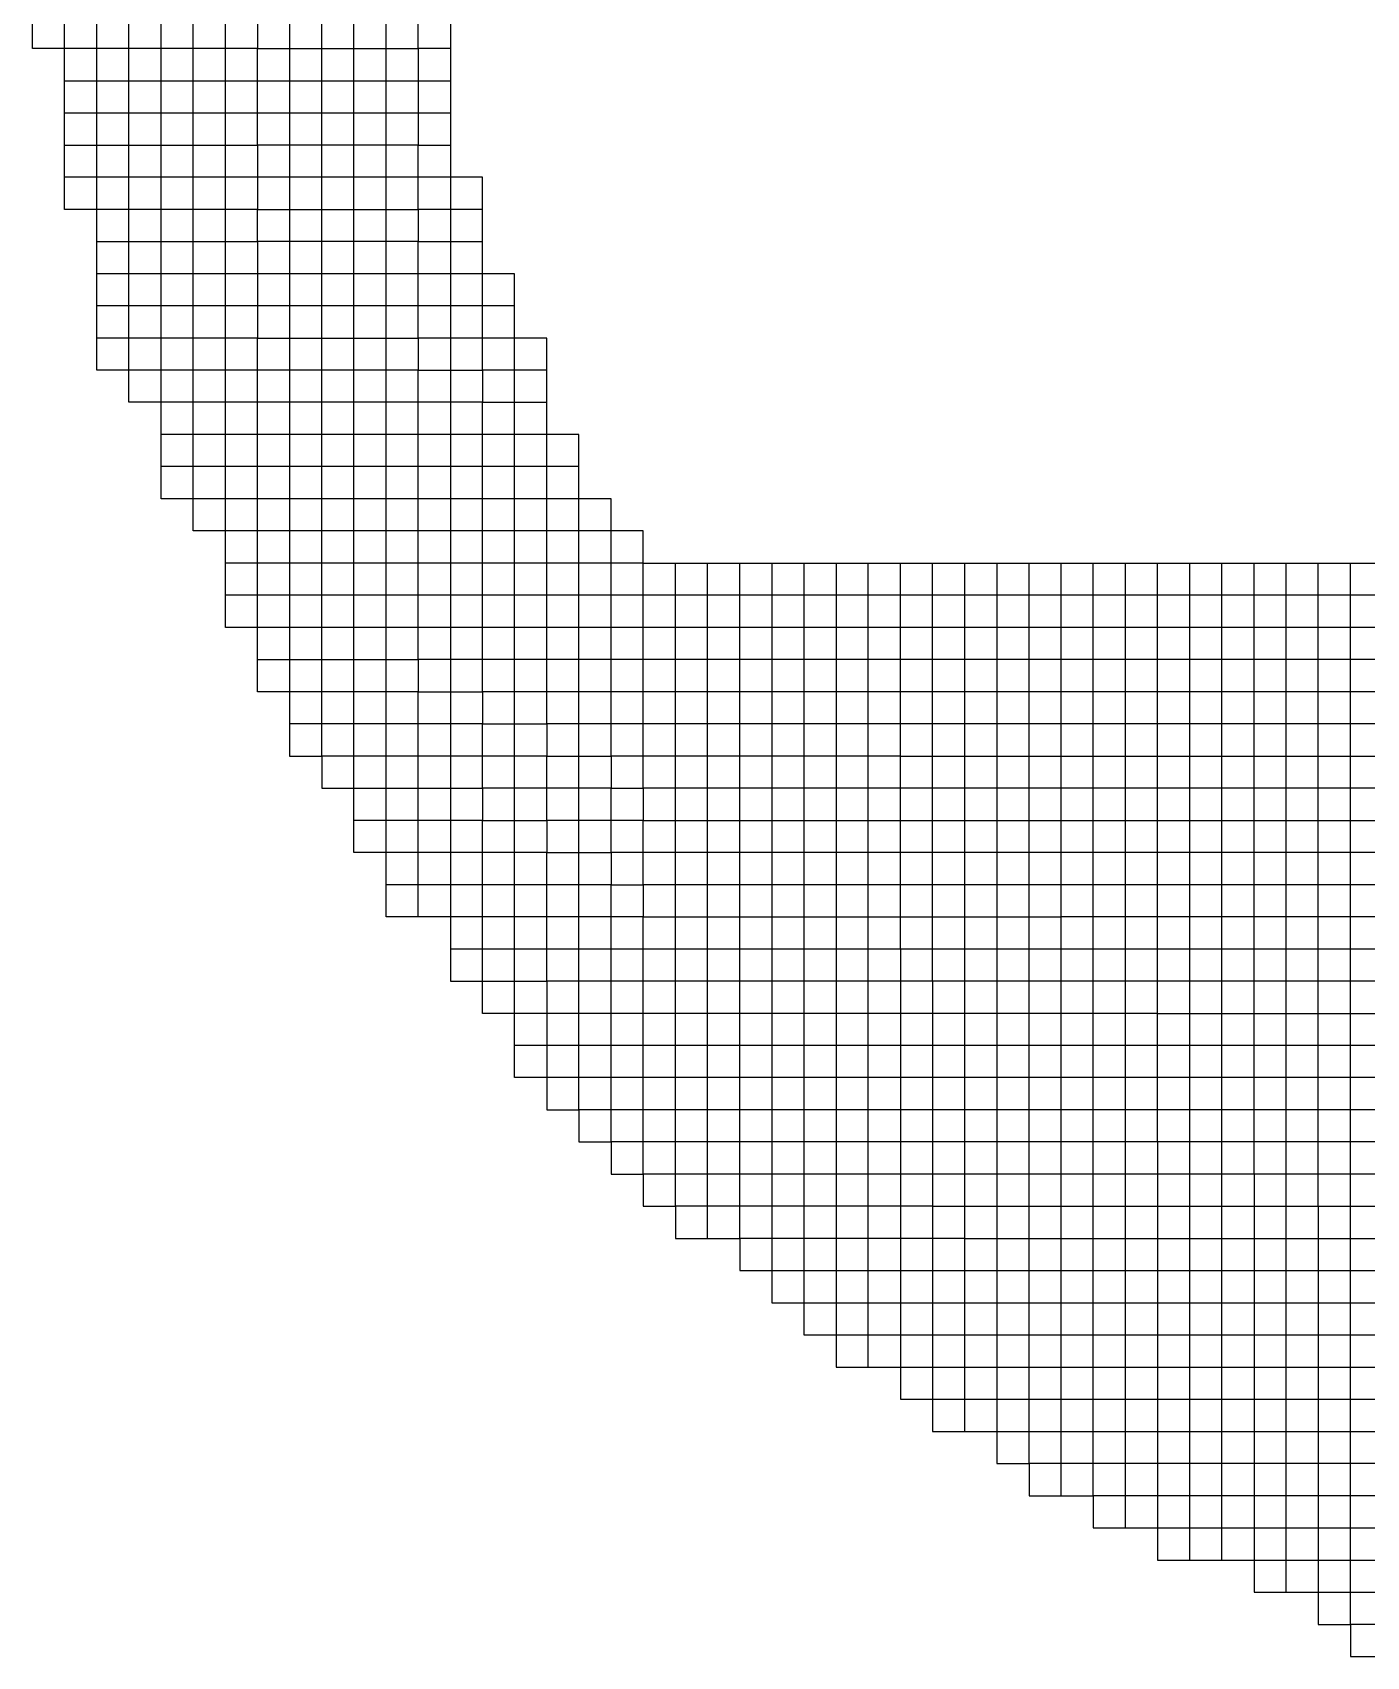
# Model space of a CAD drawing. Header units: millimetres. Extents: x 0 to 420, y 0 to 297.
# Drawn here: x 353.983 to 357.578, y 69.971 to 74.346 of the extents above; entities that cross this region are included whole.
import ezdxf
from ezdxf.enums import TextEntityAlignment as Align

# ---------------------------------------------------------------- set-up
doc = ezdxf.new("R2010")
doc.units = ezdxf.units.MM
doc.layers.add('TEXT', color=255, linetype='Continuous')
doc.styles.add('ECL', font='SIMFANG_2312.TTF', dxfattribs={"width": 0.7, "height": 3})

# ---------------------------------------------------------------- blocks, each defined once
blk = doc.blocks.new('*U60')
at = {"color": 32, "linetype": 'Continuous'}
for points in [[(-30.1125, 1.7515), (-30.1125, 1.603), (-30.1125, 1.4545), (-30.1125, 1.306), (-30.1125, 1.1575), (-30.1125, 1.009), (-30.1125, 0.8605), (-30.1125, 0.712), (-30.1125, 0.5635), (-30.1125, 0.415), (-30.1125, 0.2665), (-30.1125, 0.118), (-30.1125, -0.0305), (-30.1125, -0.179), (-30.1125, -0.3275), (-30.1125, -0.476), (-30.1125, -0.6245), (-30.1125, -0.773), (-30.1125, -0.9215), (-30.1125, -1.07), (-30.1125, -1.2185), (-30.1125, -1.367), (-30.1125, -1.5155), (-30.1125, -1.664), (-29.964, -1.664), (-29.964, -1.8125), (-29.8155, -1.8125), (-29.667, -1.8125), (-29.5185, -1.8125), (-29.37, -1.8125), (-29.2215, -1.8125), (-29.2215, -1.961), (-29.073, -1.961), (-28.9245, -1.961), (-28.9245, -2.1095), (-28.776, -2.1095), (-28.6275, -2.1095), (-28.6275, -2.258), (-28.479, -2.258), (-28.479, -2.4065), (-28.3305, -2.4065), (-28.182, -2.4065), (-28.0335, -2.4065), (-27.885, -2.4065), (-27.7365, -2.4065), (-27.588, -2.4065), (-27.4395, -2.4065), (-27.291, -2.4065), (-27.1425, -2.4065), (-26.994, -2.4065), (-26.8455, -2.4065), (-26.697, -2.4065), (-26.5485, -2.4065)], [(-26.8455, -2.1095), (-26.994, -2.1095), (-27.1425, -2.1095), (-27.291, -2.1095), (-27.4395, -2.1095), (-27.588, -2.1095), (-27.7365, -2.1095), (-27.885, -2.1095), (-28.0335, -2.1095), (-28.182, -2.1095), (-28.3305, -2.1095), (-28.479, -2.1095), (-28.479, -1.961), (-28.6275, -1.961), (-28.6275, -1.8125), (-28.776, -1.8125), (-28.9245, -1.8125), (-28.9245, -1.664), (-29.073, -1.664), (-29.2215, -1.664), (-29.2215, -1.5155), (-29.37, -1.5155), (-29.5185, -1.5155), (-29.5185, -1.367), (-29.667, -1.367), (-29.8155, -1.367), (-29.964, -1.367), (-30.1125, -1.367), (-30.261, -1.367), (-30.261, -1.2185), (-30.261, -1.07), (-30.4095, -1.07), (-30.4095, -0.9215), (-30.4095, -0.773), (-30.4095, -0.6245), (-30.4095, -0.476), (-30.4095, -0.3275), (-30.4095, -0.179), (-30.4095, -0.0305), (-30.4095, 0.118), (-30.4095, 0.2665), (-30.4095, 0.415), (-30.4095, 0.5635), (-30.4095, 0.712), (-30.4095, 0.8605), (-30.4095, 1.009), (-30.4095, 1.1575), (-30.4095, 1.306), (-30.4095, 1.4545), (-30.4095, 1.603), (-30.4095, 1.7515)], [(-27.588, -1.2185), (-27.7365, -1.2185), (-27.885, -1.2185), (-28.0335, -1.2185), (-28.182, -1.2185), (-28.3305, -1.2185), (-28.479, -1.2185), (-28.479, -1.07), (-28.6275, -1.07), (-28.6275, -0.9215), (-28.776, -0.9215), (-28.9245, -0.9215), (-28.9245, -0.773), (-29.073, -0.773), (-29.2215, -0.773), (-29.2215, -0.6245), (-29.37, -0.6245), (-29.5185, -0.6245), (-29.5185, -0.476), (-29.667, -0.476), (-29.8155, -0.476), (-29.964, -0.476), (-30.1125, -0.476), (-30.261, -0.476), (-30.261, -0.3275), (-30.261, -0.179), (-30.261, -0.0305), (-30.261, 0.118), (-30.4095, 0.118), (-30.558, 0.118), (-30.7065, 0.118), (-30.855, 0.118), (-30.855, 0.2665), (-30.855, 0.415), (-30.855, 0.5635), (-30.855, 0.712), (-30.855, 0.8605), (-30.855, 1.009), (-30.855, 1.1575), (-30.855, 1.306), (-30.855, 1.4545), (-30.855, 1.603), (-30.855, 1.7515)], [(-27.4395, -1.367), (-27.588, -1.367), (-27.7365, -1.367), (-27.885, -1.367), (-28.0335, -1.367), (-28.182, -1.367), (-28.3305, -1.367), (-28.479, -1.367), (-28.479, -1.2185), (-28.6275, -1.2185), (-28.6275, -1.07), (-28.776, -1.07), (-28.9245, -1.07), (-28.9245, -0.9215), (-29.073, -0.9215), (-29.2215, -0.9215), (-29.2215, -0.773), (-29.37, -0.773), (-29.5185, -0.773), (-29.5185, -0.6245), (-29.667, -0.6245), (-29.8155, -0.6245), (-29.964, -0.6245), (-30.1125, -0.6245), (-30.261, -0.6245), (-30.4095, -0.6245), (-30.558, -0.6245), (-30.558, -0.476), (-30.7065, -0.476), (-30.7065, -0.3275), (-30.7065, -0.179), (-30.7065, -0.0305), (-30.7065, 0.118), (-30.7065, 0.2665), (-30.7065, 0.415), (-30.7065, 0.5635), (-30.7065, 0.712), (-30.7065, 0.8605), (-30.7065, 1.009), (-30.7065, 1.1575), (-30.7065, 1.306), (-30.7065, 1.4545), (-30.7065, 1.603), (-30.7065, 1.7515)], [(-27.291, -1.8125), (-27.4395, -1.8125), (-27.588, -1.8125), (-27.7365, -1.8125), (-27.885, -1.8125), (-28.0335, -1.8125), (-28.182, -1.8125), (-28.3305, -1.8125), (-28.479, -1.8125), (-28.479, -1.664), (-28.6275, -1.664), (-28.6275, -1.5155), (-28.776, -1.5155), (-28.9245, -1.5155), (-28.9245, -1.367), (-29.073, -1.367), (-29.2215, -1.367), (-29.2215, -1.2185), (-29.37, -1.2185), (-29.5185, -1.2185), (-29.5185, -1.07), (-29.667, -1.07), (-29.8155, -1.07), (-29.964, -1.07), (-30.1125, -1.07), (-30.261, -1.07), (-30.261, -0.9215), (-30.261, -0.773), (-30.261, -0.6245), (-30.261, -0.476), (-30.4095, -0.476), (-30.558, -0.476), (-30.558, -0.3275), (-30.558, -0.179), (-30.558, -0.0305), (-30.558, 0.118), (-30.558, 0.2665), (-30.558, 0.415), (-30.558, 0.5635), (-30.558, 0.712), (-30.558, 0.8605), (-30.558, 1.009), (-30.558, 1.1575), (-30.558, 1.306), (-30.558, 1.4545), (-30.558, 1.603), (-30.558, 1.7515)], [(-27.4395, -1.5155), (-27.588, -1.5155), (-27.7365, -1.5155), (-27.885, -1.5155), (-28.0335, -1.5155), (-28.182, -1.5155), (-28.3305, -1.5155), (-28.479, -1.5155), (-28.479, -1.367), (-28.6275, -1.367), (-28.6275, -1.2185), (-28.776, -1.2185), (-28.9245, -1.2185), (-28.9245, -1.07), (-29.073, -1.07), (-29.2215, -1.07), (-29.2215, -0.9215), (-29.37, -0.9215), (-29.5185, -0.9215), (-29.5185, -0.773), (-29.667, -0.773), (-29.8155, -0.773), (-29.964, -0.773), (-30.1125, -0.773), (-30.261, -0.773), (-30.4095, -0.773)], [(-27.291, -1.664), (-27.4395, -1.664), (-27.588, -1.664), (-27.7365, -1.664), (-27.885, -1.664), (-28.0335, -1.664), (-28.182, -1.664), (-28.3305, -1.664), (-28.479, -1.664), (-28.479, -1.5155), (-28.6275, -1.5155), (-28.6275, -1.367), (-28.776, -1.367), (-28.9245, -1.367), (-28.9245, -1.2185), (-29.073, -1.2185), (-29.2215, -1.2185), (-29.2215, -1.07), (-29.37, -1.07), (-29.5185, -1.07), (-29.5185, -0.9215), (-29.667, -0.9215), (-29.8155, -0.9215), (-29.964, -0.9215), (-30.1125, -0.9215), (-30.261, -0.9215), (-30.4095, -0.9215)], [(-26.697, -2.258), (-26.8455, -2.258), (-26.994, -2.258), (-27.1425, -2.258), (-27.291, -2.258), (-27.4395, -2.258), (-27.588, -2.258), (-27.7365, -2.258), (-27.885, -2.258), (-28.0335, -2.258), (-28.182, -2.258), (-28.3305, -2.258), (-28.479, -2.258), (-28.479, -2.1095), (-28.6275, -2.1095), (-28.6275, -1.961), (-28.776, -1.961), (-28.9245, -1.961), (-28.9245, -1.8125), (-29.073, -1.8125), (-29.2215, -1.8125), (-29.2215, -1.664), (-29.37, -1.664), (-29.5185, -1.664), (-29.5185, -1.5155), (-29.667, -1.5155), (-29.8155, -1.5155), (-29.964, -1.5155), (-30.1125, -1.5155)], [(-26.2515, -2.555), (-26.4, -2.555), (-26.5485, -2.555), (-26.697, -2.555), (-26.8455, -2.555), (-26.994, -2.555), (-27.1425, -2.555), (-27.291, -2.555), (-27.4395, -2.555), (-27.588, -2.555), (-27.7365, -2.555), (-27.885, -2.555), (-28.0335, -2.555), (-28.182, -2.555), (-28.3305, -2.555), (-28.479, -2.555), (-28.479, -2.4065), (-28.6275, -2.4065), (-28.6275, -2.258), (-28.776, -2.258), (-28.9245, -2.258), (-28.9245, -2.1095), (-29.073, -2.1095), (-29.2215, -2.1095), (-29.2215, -1.961), (-29.37, -1.961), (-29.5185, -1.961), (-29.667, -1.961), (-29.8155, -1.961)]]:
    blk.add_lwpolyline(points, dxfattribs=at)
at = {"color": 15, "linetype": 'Continuous'}
for points in [[(-27.588, -0.773), (-27.588, -0.9215), (-27.588, -1.07), (-27.588, -1.2185), (-27.588, -1.367), (-27.588, -1.5155), (-27.588, -1.664), (-27.588, -1.8125), (-27.588, -1.961), (-27.588, -2.1095), (-27.588, -2.258), (-27.588, -2.4065), (-27.588, -2.555), (-27.588, -2.7035), (-27.588, -2.852), (-27.588, -3.0005), (-27.588, -3.149), (-27.588, -3.2975), (-27.588, -3.446), (-27.588, -3.5945), (-27.588, -3.743), (-27.588, -3.8915), (-27.588, -4.04), (-27.588, -4.1885), (-27.588, -4.337), (-27.4395, -4.337), (-27.291, -4.337), (-27.1425, -4.337), (-26.994, -4.337), (-26.8455, -4.337), (-26.697, -4.337), (-26.5485, -4.337), (-26.4, -4.337), (-26.2515, -4.337), (-26.103, -4.337), (-25.9545, -4.337), (-25.806, -4.337), (-25.6575, -4.337), (-25.509, -4.337), (-25.3605, -4.337), (-25.212, -4.337), (-25.0635, -4.337)], [(-29.37, 1.7515), (-29.37, 1.603), (-29.37, 1.4545), (-29.37, 1.306), (-29.37, 1.1575), (-29.37, 1.009), (-29.37, 0.8605), (-29.37, 0.712), (-29.37, 0.5635), (-29.37, 0.415), (-29.37, 0.2665), (-29.37, 0.118), (-29.37, -0.0305), (-29.37, -0.179), (-29.37, -0.3275), (-29.37, -0.476), (-29.37, -0.6245), (-29.37, -0.773), (-29.37, -0.9215), (-29.37, -1.07), (-29.37, -1.2185), (-29.37, -1.367), (-29.37, -1.5155), (-29.37, -1.664), (-29.37, -1.8125), (-29.37, -1.961), (-29.37, -2.1095), (-29.37, -2.258), (-29.37, -2.4065), (-29.37, -2.555), (-29.37, -2.7035), (-29.2215, -2.7035), (-29.073, -2.7035), (-28.9245, -2.7035), (-28.9245, -2.852), (-28.9245, -3.0005), (-28.9245, -3.149), (-28.9245, -3.2975), (-28.776, -3.2975), (-28.776, -3.446), (-28.6275, -3.446), (-28.6275, -3.5945), (-28.479, -3.5945), (-28.479, -3.743), (-28.3305, -3.743), (-28.3305, -3.8915), (-28.182, -3.8915), (-28.0335, -3.8915), (-28.0335, -4.04), (-27.885, -4.04), (-27.885, -4.1885), (-27.7365, -4.1885), (-27.7365, -4.337), (-27.588, -4.337), (-27.588, -4.4855), (-27.4395, -4.4855), (-27.291, -4.4855), (-27.291, -4.634), (-27.1425, -4.634), (-27.1425, -4.7825), (-26.994, -4.7825), (-26.8455, -4.7825), (-26.8455, -4.931), (-26.697, -4.931), (-26.697, -5.0795), (-26.5485, -5.0795), (-26.4, -5.0795), (-26.4, -5.228), (-26.2515, -5.228), (-26.103, -5.228), (-26.103, -5.3765), (-25.9545, -5.3765), (-25.806, -5.3765), (-25.6575, -5.3765), (-25.6575, -5.525), (-25.509, -5.525), (-25.3605, -5.525), (-25.3605, -5.6735), (-25.212, -5.6735), (-25.212, -5.822), (-25.0635, -5.822)], [(-25.0635, -3.2975), (-25.212, -3.2975), (-25.3605, -3.2975), (-25.509, -3.2975), (-25.6575, -3.2975), (-25.806, -3.2975), (-25.9545, -3.2975), (-26.103, -3.2975), (-26.2515, -3.2975), (-26.4, -3.2975), (-26.5485, -3.2975), (-26.697, -3.2975), (-26.8455, -3.2975), (-26.994, -3.2975), (-27.1425, -3.2975), (-27.291, -3.2975), (-27.4395, -3.2975), (-27.588, -3.2975), (-27.7365, -3.2975), (-27.885, -3.2975), (-28.0335, -3.2975), (-28.182, -3.2975), (-28.3305, -3.2975), (-28.479, -3.2975), (-28.479, -3.149), (-28.6275, -3.149), (-28.776, -3.149), (-28.9245, -3.149), (-29.073, -3.149), (-29.073, -3.0005), (-29.073, -2.852), (-29.073, -2.7035), (-29.073, -2.555), (-29.073, -2.4065), (-29.073, -2.258), (-29.073, -2.1095), (-29.073, -1.961), (-29.073, -1.8125), (-29.073, -1.664), (-29.073, -1.5155), (-29.073, -1.367), (-29.073, -1.2185), (-29.073, -1.07), (-29.073, -0.9215), (-29.073, -0.773), (-29.073, -0.6245), (-29.073, -0.476), (-29.073, -0.3275), (-29.073, -0.179), (-29.073, -0.0305), (-29.073, 0.118), (-29.073, 0.2665), (-29.073, 0.415), (-29.073, 0.5635), (-29.2215, 0.5635), (-29.2215, 0.712), (-29.2215, 0.8605), (-29.2215, 1.009), (-29.37, 1.009), (-29.5185, 1.009), (-29.5185, 1.1575), (-29.667, 1.1575), (-29.8155, 1.1575), (-29.964, 1.1575), (-30.1125, 1.1575), (-30.261, 1.1575), (-30.261, 1.009), (-30.4095, 1.009), (-30.558, 1.009), (-30.7065, 1.009), (-30.855, 1.009), (-31.0035, 1.009), (-31.152, 1.009)], [(-25.0635, -3.446), (-25.212, -3.446), (-25.3605, -3.446), (-25.509, -3.446), (-25.6575, -3.446), (-25.806, -3.446), (-25.9545, -3.446), (-26.103, -3.446), (-26.2515, -3.446), (-26.4, -3.446), (-26.5485, -3.446), (-26.697, -3.446), (-26.8455, -3.446), (-26.994, -3.446), (-27.1425, -3.446), (-27.291, -3.446), (-27.4395, -3.446), (-27.588, -3.446), (-27.7365, -3.446), (-27.885, -3.446), (-28.0335, -3.446), (-28.182, -3.446), (-28.3305, -3.446), (-28.479, -3.446), (-28.6275, -3.446), (-28.6275, -3.2975), (-28.776, -3.2975), (-28.776, -3.149), (-28.776, -3.0005), (-28.776, -2.852), (-28.776, -2.7035), (-28.776, -2.555), (-28.776, -2.4065), (-28.776, -2.258), (-28.776, -2.1095), (-28.776, -1.961), (-28.776, -1.8125), (-28.776, -1.664), (-28.776, -1.5155), (-28.776, -1.367), (-28.776, -1.2185), (-28.776, -1.07), (-28.776, -0.9215), (-28.776, -0.773), (-28.776, -0.6245), (-28.776, -0.476), (-28.776, -0.3275), (-28.776, -0.179), (-28.9245, -0.179), (-28.9245, -0.0305), (-28.9245, 0.118), (-28.9245, 0.2665), (-29.073, 0.2665), (-29.2215, 0.2665), (-29.2215, 0.415), (-29.37, 0.415), (-29.5185, 0.415), (-29.5185, 0.5635), (-29.667, 0.5635), (-29.8155, 0.5635), (-29.964, 0.5635), (-30.1125, 0.5635), (-30.261, 0.5635), (-30.261, 0.415), (-30.4095, 0.415), (-30.558, 0.415), (-30.7065, 0.415), (-30.855, 0.415), (-31.0035, 0.415)], [(-27.7365, -0.773), (-27.7365, -0.9215), (-27.7365, -1.07), (-27.7365, -1.2185), (-27.7365, -1.367), (-27.7365, -1.5155), (-27.7365, -1.664), (-27.7365, -1.8125), (-27.7365, -1.961), (-27.7365, -2.1095), (-27.7365, -2.258), (-27.7365, -2.4065), (-27.7365, -2.555), (-27.7365, -2.7035), (-27.7365, -2.852), (-27.7365, -3.0005), (-27.7365, -3.149), (-27.7365, -3.2975), (-27.7365, -3.446), (-27.7365, -3.5945), (-27.7365, -3.743), (-27.7365, -3.8915), (-27.7365, -4.04), (-27.7365, -4.1885), (-27.588, -4.1885), (-27.4395, -4.1885), (-27.291, -4.1885), (-27.1425, -4.1885), (-26.994, -4.1885), (-26.8455, -4.1885), (-26.697, -4.1885), (-26.5485, -4.1885), (-26.4, -4.1885), (-26.2515, -4.1885), (-26.103, -4.1885), (-25.9545, -4.1885), (-25.806, -4.1885), (-25.6575, -4.1885), (-25.509, -4.1885), (-25.3605, -4.1885), (-25.212, -4.1885), (-25.0635, -4.1885)]]:
    blk.add_lwpolyline(points, dxfattribs=at)
at = {"color": 22, "linetype": 'Continuous'}
for points in [[(-25.0635, -3.5945), (-25.212, -3.5945), (-25.3605, -3.5945), (-25.509, -3.5945), (-25.6575, -3.5945), (-25.806, -3.5945), (-25.9545, -3.5945), (-26.103, -3.5945), (-26.2515, -3.5945), (-26.4, -3.5945), (-26.5485, -3.5945), (-26.697, -3.5945), (-26.8455, -3.5945), (-26.994, -3.5945), (-27.1425, -3.5945), (-27.291, -3.5945), (-27.4395, -3.5945), (-27.588, -3.5945), (-27.7365, -3.5945), (-27.885, -3.5945), (-28.0335, -3.5945), (-28.182, -3.5945), (-28.3305, -3.5945), (-28.479, -3.5945), (-28.479, -3.446), (-28.479, -3.2975), (-28.6275, -3.2975), (-28.6275, -3.149), (-28.6275, -3.0005), (-28.6275, -2.852), (-28.6275, -2.7035), (-28.776, -2.7035), (-28.9245, -2.7035), (-28.9245, -2.555), (-28.9245, -2.4065), (-28.9245, -2.258), (-29.073, -2.258), (-29.2215, -2.258), (-29.2215, -2.1095), (-29.37, -2.1095), (-29.5185, -2.1095), (-29.5185, -1.961), (-29.5185, -1.8125), (-29.5185, -1.664), (-29.667, -1.664), (-29.8155, -1.664), (-29.964, -1.664), (-29.964, -1.5155), (-29.964, -1.367), (-29.964, -1.2185), (-29.964, -1.07), (-29.964, -0.9215), (-29.964, -0.773), (-29.964, -0.6245), (-29.964, -0.476), (-29.964, -0.3275), (-29.964, -0.179), (-29.964, -0.0305), (-29.964, 0.118), (-29.964, 0.2665), (-29.964, 0.415), (-29.964, 0.5635), (-29.964, 0.712), (-29.964, 0.8605), (-29.964, 1.009), (-29.964, 1.1575), (-29.964, 1.306), (-29.964, 1.4545), (-29.964, 1.603), (-29.964, 1.7515)], [(-27.1425, -2.7035), (-27.1425, -2.852), (-27.1425, -3.0005), (-27.1425, -3.149), (-27.1425, -3.2975), (-27.1425, -3.446), (-27.1425, -3.5945), (-27.1425, -3.743), (-27.1425, -3.8915), (-27.1425, -4.04), (-27.1425, -4.1885), (-27.1425, -4.337), (-27.1425, -4.4855), (-27.1425, -4.634), (-26.994, -4.634), (-26.8455, -4.634), (-26.697, -4.634), (-26.5485, -4.634), (-26.4, -4.634), (-26.2515, -4.634), (-26.103, -4.634), (-25.9545, -4.634), (-25.806, -4.634), (-25.6575, -4.634), (-25.509, -4.634), (-25.3605, -4.634), (-25.212, -4.634), (-25.0635, -4.634)], [(-27.291, -2.555), (-27.291, -2.7035), (-27.291, -2.852), (-27.291, -3.0005), (-27.291, -3.149), (-27.291, -3.2975), (-27.291, -3.446), (-27.291, -3.5945), (-27.291, -3.743), (-27.291, -3.8915), (-27.291, -4.04), (-27.291, -4.1885), (-27.291, -4.337), (-27.291, -4.4855), (-27.1425, -4.4855), (-26.994, -4.4855), (-26.8455, -4.4855), (-26.697, -4.4855), (-26.5485, -4.4855), (-26.4, -4.4855), (-26.2515, -4.4855), (-26.103, -4.4855), (-25.9545, -4.4855), (-25.806, -4.4855), (-25.6575, -4.4855), (-25.509, -4.4855), (-25.3605, -4.4855), (-25.212, -4.4855), (-25.0635, -4.4855)], [(-26.103, -3.446), (-26.103, -3.5945), (-26.103, -3.743), (-26.103, -3.8915), (-26.103, -4.04), (-26.103, -4.1885), (-26.103, -4.337), (-26.103, -4.4855), (-26.103, -4.634), (-26.103, -4.7825), (-26.103, -4.931), (-26.103, -5.0795), (-26.103, -5.228), (-25.9545, -5.228), (-25.806, -5.228), (-25.6575, -5.228), (-25.509, -5.228), (-25.3605, -5.228), (-25.212, -5.228), (-25.0635, -5.228)]]:
    blk.add_lwpolyline(points, dxfattribs=at)
at = {"color": 34, "linetype": 'Continuous'}
for points in [[(-25.0635, -3.0005), (-25.212, -3.0005), (-25.3605, -3.0005), (-25.509, -3.0005), (-25.6575, -3.0005), (-25.806, -3.0005), (-25.9545, -3.0005), (-26.103, -3.0005), (-26.2515, -3.0005), (-26.4, -3.0005), (-26.5485, -3.0005), (-26.697, -3.0005), (-26.8455, -3.0005), (-26.994, -3.0005), (-27.1425, -3.0005), (-27.291, -3.0005), (-27.4395, -3.0005), (-27.588, -3.0005), (-27.7365, -3.0005), (-27.885, -3.0005), (-28.0335, -3.0005), (-28.182, -3.0005), (-28.3305, -3.0005), (-28.479, -3.0005), (-28.479, -2.852), (-28.6275, -2.852), (-28.776, -2.852), (-28.9245, -2.852), (-29.073, -2.852), (-29.2215, -2.852), (-29.2215, -2.7035), (-29.2215, -2.555), (-29.2215, -2.4065), (-29.37, -2.4065), (-29.5185, -2.4065), (-29.5185, -2.258), (-29.5185, -2.1095), (-29.667, -2.1095), (-29.8155, -2.1095), (-29.8155, -1.961), (-29.8155, -1.8125), (-29.8155, -1.664), (-29.8155, -1.5155), (-29.8155, -1.367), (-29.8155, -1.2185), (-29.8155, -1.07), (-29.8155, -0.9215), (-29.8155, -0.773), (-29.8155, -0.6245), (-29.8155, -0.476), (-29.8155, -0.3275), (-29.8155, -0.179), (-29.8155, -0.0305), (-29.8155, 0.118), (-29.8155, 0.2665), (-29.8155, 0.415), (-29.8155, 0.5635), (-29.8155, 0.712), (-29.8155, 0.8605), (-29.8155, 1.009), (-29.8155, 1.1575), (-29.8155, 1.306), (-29.8155, 1.4545), (-29.8155, 1.603), (-29.8155, 1.7515)], [(-25.0635, -0.9215), (-25.212, -0.9215), (-25.3605, -0.9215), (-25.509, -0.9215), (-25.6575, -0.9215), (-25.806, -0.9215), (-25.9545, -0.9215), (-26.103, -0.9215), (-26.2515, -0.9215), (-26.4, -0.9215), (-26.5485, -0.9215), (-26.697, -0.9215), (-26.8455, -0.9215), (-26.994, -0.9215), (-27.1425, -0.9215), (-27.291, -0.9215), (-27.4395, -0.9215), (-27.588, -0.9215), (-27.7365, -0.9215), (-27.885, -0.9215), (-28.0335, -0.9215), (-28.182, -0.9215), (-28.3305, -0.9215), (-28.479, -0.9215), (-28.479, -0.773), (-28.6275, -0.773), (-28.6275, -0.6245), (-28.776, -0.6245), (-28.9245, -0.6245), (-28.9245, -0.476), (-29.073, -0.476), (-29.2215, -0.476), (-29.2215, -0.3275), (-29.37, -0.3275), (-29.5185, -0.3275), (-29.5185, -0.179), (-29.667, -0.179), (-29.8155, -0.179), (-29.964, -0.179), (-30.1125, -0.179), (-30.261, -0.179), (-30.4095, -0.179), (-30.558, -0.179), (-30.7065, -0.179)], [(-29.5185, -2.4065), (-29.667, -2.4065), (-29.667, -2.258), (-29.667, -2.1095), (-29.667, -1.961), (-29.667, -1.8125), (-29.667, -1.664), (-29.667, -1.5155), (-29.667, -1.367), (-29.667, -1.2185), (-29.667, -1.07), (-29.667, -0.9215), (-29.667, -0.773), (-29.667, -0.6245), (-29.667, -0.476), (-29.667, -0.3275), (-29.667, -0.179), (-29.667, -0.0305), (-29.667, 0.118), (-29.667, 0.2665), (-29.667, 0.415), (-29.667, 0.5635), (-29.667, 0.712), (-29.667, 0.8605), (-29.667, 1.009), (-29.667, 1.1575), (-29.667, 1.306), (-29.667, 1.4545), (-29.667, 1.603), (-29.667, 1.7515)], [(-27.885, -0.773), (-27.885, -0.9215), (-27.885, -1.07), (-27.885, -1.2185), (-27.885, -1.367), (-27.885, -1.5155), (-27.885, -1.664), (-27.885, -1.8125), (-27.885, -1.961), (-27.885, -2.1095), (-27.885, -2.258), (-27.885, -2.4065), (-27.885, -2.555), (-27.885, -2.7035), (-27.885, -2.852), (-27.885, -3.0005), (-27.885, -3.149), (-27.885, -3.2975), (-27.885, -3.446), (-27.885, -3.5945), (-27.885, -3.743), (-27.885, -3.8915), (-27.885, -4.04), (-27.7365, -4.04), (-27.588, -4.04), (-27.4395, -4.04), (-27.291, -4.04), (-27.1425, -4.04), (-26.994, -4.04), (-26.8455, -4.04), (-26.697, -4.04), (-26.5485, -4.04), (-26.4, -4.04), (-26.2515, -4.04), (-26.103, -4.04), (-25.9545, -4.04), (-25.806, -4.04), (-25.6575, -4.04), (-25.509, -4.04), (-25.3605, -4.04), (-25.212, -4.04), (-25.0635, -4.04)]]:
    blk.add_lwpolyline(points, dxfattribs=at)
at = {"color": 13, "linetype": 'Continuous'}
for points in [[(-29.2215, 0.8605), (-29.37, 0.8605), (-29.5185, 0.8605), (-29.5185, 1.009), (-29.667, 1.009), (-29.8155, 1.009), (-29.964, 1.009), (-30.1125, 1.009), (-30.261, 1.009), (-30.261, 0.8605), (-30.4095, 0.8605), (-30.558, 0.8605), (-30.7065, 0.8605), (-30.855, 0.8605), (-31.0035, 0.8605), (-31.152, 0.8605), (-31.152, 1.009), (-31.152, 1.1575), (-31.152, 1.306), (-31.152, 1.4545), (-31.152, 1.603), (-31.152, 1.7515)], [(-29.37, 1.603), (-29.5185, 1.603), (-29.5185, 1.7515)], [(-30.261, 1.7515), (-30.261, 1.603), (-30.4095, 1.603), (-30.558, 1.603), (-30.7065, 1.603), (-30.855, 1.603), (-31.0035, 1.603), (-31.152, 1.603), (-31.3005, 1.603), (-31.3005, 1.7515)], [(-28.479, -0.773), (-28.479, -0.6245), (-28.6275, -0.6245), (-28.6275, -0.476), (-28.776, -0.476), (-28.9245, -0.476), (-28.9245, -0.3275), (-29.073, -0.3275), (-29.2215, -0.3275), (-29.2215, -0.179), (-29.37, -0.179), (-29.5185, -0.179), (-29.5185, -0.0305), (-29.667, -0.0305), (-29.8155, -0.0305), (-29.964, -0.0305), (-30.1125, -0.0305), (-30.261, -0.0305), (-30.4095, -0.0305), (-30.558, -0.0305), (-30.7065, -0.0305), (-30.855, -0.0305), (-30.855, 0.118), (-31.0035, 0.118), (-31.0035, 0.2665), (-31.0035, 0.415), (-31.0035, 0.5635), (-31.0035, 0.712), (-31.0035, 0.8605), (-31.0035, 1.009), (-31.0035, 1.1575), (-31.0035, 1.306), (-31.0035, 1.4545), (-31.0035, 1.603), (-31.0035, 1.7515)], [(-31.152, 1.4545), (-31.0035, 1.4545), (-30.855, 1.4545), (-30.7065, 1.4545), (-30.558, 1.4545), (-30.4095, 1.4545), (-30.261, 1.4545), (-30.261, 1.603), (-30.1125, 1.603), (-29.964, 1.603), (-29.8155, 1.603), (-29.667, 1.603), (-29.5185, 1.603), (-29.5185, 1.4545), (-29.37, 1.4545)], [(-31.152, 1.306), (-31.0035, 1.306), (-30.855, 1.306), (-30.7065, 1.306), (-30.558, 1.306), (-30.4095, 1.306), (-30.261, 1.306), (-30.261, 1.4545), (-30.1125, 1.4545), (-29.964, 1.4545), (-29.8155, 1.4545), (-29.667, 1.4545), (-29.5185, 1.4545), (-29.5185, 1.306), (-29.37, 1.306)], [(-31.152, 1.1575), (-31.0035, 1.1575), (-30.855, 1.1575), (-30.7065, 1.1575), (-30.558, 1.1575), (-30.4095, 1.1575), (-30.261, 1.1575), (-30.261, 1.306), (-30.1125, 1.306), (-29.964, 1.306), (-29.8155, 1.306), (-29.667, 1.306), (-29.5185, 1.306), (-29.5185, 1.1575), (-29.37, 1.1575)], [(-31.0035, 0.712), (-30.855, 0.712), (-30.7065, 0.712), (-30.558, 0.712), (-30.4095, 0.712), (-30.261, 0.712), (-30.261, 0.8605), (-30.1125, 0.8605), (-29.964, 0.8605), (-29.8155, 0.8605), (-29.667, 0.8605), (-29.5185, 0.8605), (-29.5185, 0.712), (-29.37, 0.712), (-29.2215, 0.712)], [(-29.073, 0.415), (-29.2215, 0.415), (-29.2215, 0.5635), (-29.37, 0.5635), (-29.5185, 0.5635), (-29.5185, 0.712), (-29.667, 0.712), (-29.8155, 0.712), (-29.964, 0.712), (-30.1125, 0.712), (-30.261, 0.712), (-30.261, 0.5635), (-30.4095, 0.5635), (-30.558, 0.5635), (-30.7065, 0.5635), (-30.855, 0.5635), (-31.0035, 0.5635)], [(-28.9245, 0.118), (-29.073, 0.118), (-29.2215, 0.118), (-29.2215, 0.2665), (-29.37, 0.2665), (-29.5185, 0.2665), (-29.5185, 0.415), (-29.667, 0.415), (-29.8155, 0.415), (-29.964, 0.415), (-30.1125, 0.415), (-30.261, 0.415), (-30.261, 0.2665), (-30.4095, 0.2665), (-30.558, 0.2665), (-30.7065, 0.2665), (-30.855, 0.2665), (-31.0035, 0.2665)], [(-28.776, -0.3275), (-28.9245, -0.3275), (-28.9245, -0.179), (-29.073, -0.179), (-29.2215, -0.179), (-29.2215, -0.0305), (-29.37, -0.0305), (-29.5185, -0.0305), (-29.5185, 0.118), (-29.667, 0.118), (-29.8155, 0.118), (-29.964, 0.118), (-30.1125, 0.118), (-30.261, 0.118), (-30.261, 0.2665), (-30.1125, 0.2665), (-29.964, 0.2665), (-29.8155, 0.2665), (-29.667, 0.2665), (-29.5185, 0.2665), (-29.5185, 0.118), (-29.37, 0.118), (-29.2215, 0.118), (-29.2215, -0.0305), (-29.073, -0.0305), (-28.9245, -0.0305)], [(-27.1425, -3.743), (-27.291, -3.743), (-27.4395, -3.743), (-27.588, -3.743), (-27.7365, -3.743), (-27.885, -3.743), (-28.0335, -3.743), (-28.182, -3.743), (-28.3305, -3.743), (-28.3305, -3.5945), (-28.3305, -3.446), (-28.3305, -3.2975), (-28.3305, -3.149), (-28.3305, -3.0005), (-28.3305, -2.852), (-28.3305, -2.7035), (-28.3305, -2.555), (-28.3305, -2.4065), (-28.3305, -2.258), (-28.3305, -2.1095), (-28.3305, -1.961), (-28.3305, -1.8125), (-28.3305, -1.664), (-28.3305, -1.5155), (-28.3305, -1.367), (-28.3305, -1.2185), (-28.3305, -1.07), (-28.3305, -0.9215), (-28.3305, -0.773)], [(-26.994, -3.8915), (-27.1425, -3.8915), (-27.291, -3.8915), (-27.4395, -3.8915), (-27.588, -3.8915), (-27.7365, -3.8915), (-27.885, -3.8915), (-28.0335, -3.8915), (-28.0335, -3.743), (-28.0335, -3.5945), (-28.0335, -3.446), (-28.0335, -3.2975), (-28.0335, -3.149), (-28.0335, -3.0005), (-28.0335, -2.852), (-28.0335, -2.7035), (-28.0335, -2.555), (-28.0335, -2.4065), (-28.0335, -2.258), (-28.0335, -2.1095), (-28.0335, -1.961), (-28.0335, -1.8125), (-28.0335, -1.664), (-28.0335, -1.5155), (-28.0335, -1.367), (-28.0335, -1.2185), (-28.0335, -1.07), (-28.0335, -0.9215), (-28.0335, -0.773)], [(-26.2515, -2.7035), (-26.4, -2.7035), (-26.5485, -2.7035), (-26.697, -2.7035), (-26.8455, -2.7035), (-26.994, -2.7035), (-27.1425, -2.7035), (-27.291, -2.7035), (-27.4395, -2.7035), (-27.588, -2.7035), (-27.7365, -2.7035), (-27.885, -2.7035), (-28.0335, -2.7035), (-28.182, -2.7035), (-28.3305, -2.7035), (-28.479, -2.7035), (-28.479, -2.555), (-28.6275, -2.555), (-28.6275, -2.4065), (-28.776, -2.4065), (-28.9245, -2.4065), (-29.073, -2.4065), (-29.2215, -2.4065), (-29.2215, -2.258), (-29.37, -2.258), (-29.5185, -2.258), (-29.667, -2.258)], [(-26.103, -2.852), (-26.2515, -2.852), (-26.4, -2.852), (-26.5485, -2.852), (-26.697, -2.852), (-26.8455, -2.852), (-26.994, -2.852), (-27.1425, -2.852), (-27.291, -2.852), (-27.4395, -2.852), (-27.588, -2.852), (-27.7365, -2.852), (-27.885, -2.852), (-28.0335, -2.852), (-28.182, -2.852), (-28.3305, -2.852), (-28.479, -2.852), (-28.479, -2.7035), (-28.6275, -2.7035), (-28.6275, -2.555), (-28.776, -2.555), (-28.9245, -2.555), (-29.073, -2.555), (-29.2215, -2.555), (-29.37, -2.555)], [(-27.4395, -4.4855), (-27.4395, -4.337), (-27.4395, -4.1885), (-27.4395, -4.04), (-27.4395, -3.8915), (-27.4395, -3.743), (-27.4395, -3.5945), (-27.4395, -3.446), (-27.4395, -3.2975), (-27.4395, -3.149), (-27.4395, -3.0005), (-27.4395, -2.852), (-27.4395, -2.7035), (-27.4395, -2.555)], [(-25.9545, -5.3765), (-25.9545, -5.228), (-25.9545, -5.0795), (-25.9545, -4.931), (-25.9545, -4.7825), (-25.9545, -4.634), (-25.9545, -4.4855), (-25.9545, -4.337), (-25.9545, -4.1885), (-25.9545, -4.04), (-25.9545, -3.8915), (-25.9545, -3.743), (-25.9545, -3.5945), (-25.9545, -3.446)], [(-25.806, -5.3765), (-25.806, -5.228), (-25.806, -5.0795), (-25.806, -4.931), (-25.806, -4.7825), (-25.806, -4.634), (-25.806, -4.4855), (-25.806, -4.337), (-25.806, -4.1885), (-25.806, -4.04), (-25.806, -3.8915), (-25.806, -3.743), (-25.806, -3.5945), (-25.806, -3.446)], [(-26.2515, -5.228), (-26.2515, -5.0795), (-26.2515, -4.931), (-26.2515, -4.7825), (-26.2515, -4.634), (-26.2515, -4.4855), (-26.2515, -4.337), (-26.2515, -4.1885), (-26.2515, -4.04), (-26.2515, -3.8915), (-26.2515, -3.743), (-26.2515, -3.5945)], [(-25.6575, -3.5945), (-25.6575, -3.743), (-25.6575, -3.8915), (-25.6575, -4.04), (-25.6575, -4.1885), (-25.6575, -4.337), (-25.6575, -4.4855), (-25.6575, -4.634), (-25.6575, -4.7825), (-25.6575, -4.931), (-25.6575, -5.0795), (-25.6575, -5.228), (-25.6575, -5.3765), (-25.509, -5.3765), (-25.3605, -5.3765), (-25.212, -5.3765), (-25.0635, -5.3765)], [(-25.509, -5.525), (-25.509, -5.3765), (-25.509, -5.228), (-25.509, -5.0795), (-25.509, -4.931), (-25.509, -4.7825), (-25.509, -4.634), (-25.509, -4.4855), (-25.509, -4.337), (-25.509, -4.1885), (-25.509, -4.04), (-25.509, -3.8915), (-25.509, -3.743), (-25.509, -3.5945)], [(-26.2515, -3.743), (-26.103, -3.743), (-25.9545, -3.743), (-25.806, -3.743), (-25.6575, -3.743), (-25.509, -3.743), (-25.3605, -3.743), (-25.212, -3.743), (-25.0635, -3.743), (-24.915, -3.743)], [(-25.3605, -3.743), (-25.3605, -3.8915), (-25.3605, -4.04), (-25.3605, -4.1885), (-25.3605, -4.337), (-25.3605, -4.4855), (-25.3605, -4.634), (-25.3605, -4.7825), (-25.3605, -4.931), (-25.3605, -5.0795), (-25.3605, -5.228), (-25.3605, -5.3765), (-25.3605, -5.525), (-25.212, -5.525), (-25.0635, -5.525)], [(-24.618, -5.822), (-24.618, -5.6735), (-24.7665, -5.6735), (-24.915, -5.6735), (-25.0635, -5.6735), (-25.212, -5.6735), (-25.212, -5.525), (-25.212, -5.3765), (-25.212, -5.228), (-25.212, -5.0795), (-25.212, -4.931), (-25.212, -4.7825), (-25.212, -4.634), (-25.212, -4.4855), (-25.212, -4.337), (-25.212, -4.1885), (-25.212, -4.04), (-25.212, -3.8915), (-25.212, -3.743)], [(-26.2515, -3.8915), (-26.103, -3.8915), (-25.9545, -3.8915), (-25.806, -3.8915), (-25.6575, -3.8915), (-25.509, -3.8915), (-25.3605, -3.8915), (-25.212, -3.8915), (-25.0635, -3.8915), (-24.915, -3.8915), (-24.7665, -3.8915), (-24.618, -3.8915)], [(-24.915, -4.931), (-25.0635, -4.931), (-25.212, -4.931), (-25.3605, -4.931), (-25.509, -4.931), (-25.6575, -4.931), (-25.806, -4.931), (-25.9545, -4.931), (-26.103, -4.931), (-26.2515, -4.931), (-26.4, -4.931), (-26.5485, -4.931), (-26.697, -4.931), (-26.697, -4.7825), (-26.697, -4.634), (-26.697, -4.4855), (-26.697, -4.337)], [(-26.5485, -5.0795), (-26.5485, -4.931), (-26.5485, -4.7825), (-26.5485, -4.634), (-26.5485, -4.4855), (-26.5485, -4.337)], [(-24.7665, -5.0795), (-24.915, -5.0795), (-25.0635, -5.0795), (-25.212, -5.0795), (-25.3605, -5.0795), (-25.509, -5.0795), (-25.6575, -5.0795), (-25.806, -5.0795), (-25.9545, -5.0795), (-26.103, -5.0795), (-26.2515, -5.0795), (-26.4, -5.0795), (-26.4, -4.931), (-26.4, -4.7825), (-26.4, -4.634), (-26.4, -4.4855), (-26.4, -4.337)]]:
    blk.add_lwpolyline(points, dxfattribs=at)
at = {"color": 57, "linetype": 'Continuous'}
blk.add_lwpolyline([(-25.0635, -1.07), (-25.212, -1.07), (-25.3605, -1.07), (-25.509, -1.07), (-25.6575, -1.07), (-25.806, -1.07), (-25.9545, -1.07), (-26.103, -1.07), (-26.2515, -1.07), (-26.4, -1.07), (-26.5485, -1.07), (-26.697, -1.07), (-26.8455, -1.07), (-26.994, -1.07), (-27.1425, -1.07), (-27.291, -1.07), (-27.4395, -1.07), (-27.588, -1.07), (-27.7365, -1.07), (-27.885, -1.07), (-28.0335, -1.07), (-28.182, -1.07), (-28.3305, -1.07), (-28.479, -1.07), (-28.479, -0.9215), (-28.6275, -0.9215), (-28.6275, -0.773), (-28.776, -0.773), (-28.9245, -0.773), (-28.9245, -0.6245), (-29.073, -0.6245), (-29.2215, -0.6245), (-29.2215, -0.476), (-29.37, -0.476), (-29.5185, -0.476), (-29.5185, -0.3275), (-29.667, -0.3275), (-29.8155, -0.3275), (-29.964, -0.3275), (-30.1125, -0.3275), (-30.261, -0.3275), (-30.4095, -0.3275), (-30.558, -0.3275), (-30.7065, -0.3275)], dxfattribs=at)
at = {"color": 91, "linetype": 'Continuous'}
blk.add_lwpolyline([(-28.479, -0.773), (-24.915, -0.773)], dxfattribs=at)
at = {"color": 23, "linetype": 'Continuous'}
blk.add_lwpolyline([(-28.182, -3.8915), (-28.182, -3.743), (-28.182, -3.5945), (-28.182, -3.446), (-28.182, -3.2975), (-28.182, -3.149), (-28.182, -3.0005), (-28.182, -2.852), (-28.182, -2.7035), (-28.182, -2.555), (-28.182, -2.4065), (-28.182, -2.258), (-28.182, -2.1095), (-28.182, -1.961), (-28.182, -1.8125), (-28.182, -1.664), (-28.182, -1.5155), (-28.182, -1.367), (-28.182, -1.2185), (-28.182, -1.07), (-28.182, -0.9215), (-28.182, -0.773)], dxfattribs=at)
at = {"color": 94, "linetype": 'Continuous'}
for points in [[(-25.0635, -1.2185), (-25.212, -1.2185), (-25.3605, -1.2185), (-25.509, -1.2185), (-25.6575, -1.2185), (-25.806, -1.2185), (-25.9545, -1.2185), (-26.103, -1.2185), (-26.2515, -1.2185), (-26.4, -1.2185), (-26.5485, -1.2185), (-26.697, -1.2185), (-26.8455, -1.2185), (-26.994, -1.2185), (-27.1425, -1.2185), (-27.291, -1.2185), (-27.4395, -1.2185), (-27.588, -1.2185)], [(-25.0635, -1.367), (-25.212, -1.367), (-25.3605, -1.367), (-25.509, -1.367), (-25.6575, -1.367), (-25.806, -1.367), (-25.9545, -1.367), (-26.103, -1.367), (-26.2515, -1.367), (-26.4, -1.367), (-26.5485, -1.367), (-26.697, -1.367), (-26.8455, -1.367), (-26.994, -1.367), (-27.1425, -1.367), (-27.291, -1.367), (-27.4395, -1.367)], [(-27.291, -1.664), (-27.1425, -1.664), (-26.994, -1.664), (-26.8455, -1.664), (-26.697, -1.664), (-26.5485, -1.664), (-26.4, -1.664), (-26.2515, -1.664), (-26.103, -1.664), (-25.9545, -1.664), (-25.806, -1.664), (-25.6575, -1.664), (-25.509, -1.664), (-25.3605, -1.664), (-25.212, -1.664), (-25.0635, -1.664)], [(-25.0635, -1.5155), (-25.212, -1.5155), (-25.3605, -1.5155), (-25.509, -1.5155), (-25.6575, -1.5155), (-25.806, -1.5155), (-25.9545, -1.5155), (-26.103, -1.5155), (-26.2515, -1.5155), (-26.4, -1.5155), (-26.5485, -1.5155), (-26.697, -1.5155), (-26.8455, -1.5155), (-26.994, -1.5155), (-27.1425, -1.5155), (-27.291, -1.5155), (-27.4395, -1.5155)], [(-25.0635, -1.8125), (-25.212, -1.8125), (-25.3605, -1.8125), (-25.509, -1.8125), (-25.6575, -1.8125), (-25.806, -1.8125), (-25.9545, -1.8125), (-26.103, -1.8125), (-26.2515, -1.8125), (-26.4, -1.8125), (-26.5485, -1.8125), (-26.697, -1.8125), (-26.8455, -1.8125), (-26.994, -1.8125), (-27.1425, -1.8125), (-27.291, -1.8125)], [(-25.0635, -2.1095), (-25.212, -2.1095), (-25.3605, -2.1095), (-25.509, -2.1095), (-25.6575, -2.1095), (-25.806, -2.1095), (-25.9545, -2.1095), (-26.103, -2.1095), (-26.2515, -2.1095), (-26.4, -2.1095), (-26.5485, -2.1095), (-26.697, -2.1095), (-26.8455, -2.1095)], [(-25.0635, -2.258), (-25.212, -2.258), (-25.3605, -2.258), (-25.509, -2.258), (-25.6575, -2.258), (-25.806, -2.258), (-25.9545, -2.258), (-26.103, -2.258), (-26.2515, -2.258), (-26.4, -2.258), (-26.5485, -2.258), (-26.697, -2.258)]]:
    blk.add_lwpolyline(points, dxfattribs=at)
at = {"color": 74, "linetype": 'Continuous'}
for points in [[(-27.4395, -2.555), (-27.4395, -2.4065), (-27.4395, -2.258), (-27.4395, -2.1095), (-27.4395, -1.961), (-27.4395, -1.8125), (-27.4395, -1.664), (-27.4395, -1.5155), (-27.4395, -1.367), (-27.4395, -1.2185), (-27.4395, -1.07), (-27.4395, -0.9215), (-27.4395, -0.773)], [(-27.291, -2.555), (-27.291, -2.4065), (-27.291, -2.258), (-27.291, -2.1095), (-27.291, -1.961), (-27.291, -1.8125), (-27.291, -1.664), (-27.291, -1.5155), (-27.291, -1.367), (-27.291, -1.2185), (-27.291, -1.07), (-27.291, -0.9215), (-27.291, -0.773)], [(-27.1425, -2.7035), (-27.1425, -2.555), (-27.1425, -2.4065), (-27.1425, -2.258), (-27.1425, -2.1095), (-27.1425, -1.961), (-27.1425, -1.8125), (-27.1425, -1.664), (-27.1425, -1.5155), (-27.1425, -1.367), (-27.1425, -1.2185), (-27.1425, -1.07), (-27.1425, -0.9215), (-27.1425, -0.773)], [(-26.4, -4.337), (-26.4, -4.1885), (-26.4, -4.04), (-26.4, -3.8915), (-26.4, -3.743), (-26.4, -3.5945), (-26.4, -3.446), (-26.4, -3.2975), (-26.4, -3.149), (-26.4, -3.0005), (-26.4, -2.852), (-26.4, -2.7035), (-26.4, -2.555), (-26.4, -2.4065), (-26.4, -2.258), (-26.4, -2.1095), (-26.4, -1.961), (-26.4, -1.8125), (-26.4, -1.664), (-26.4, -1.5155), (-26.4, -1.367), (-26.4, -1.2185), (-26.4, -1.07), (-26.4, -0.9215), (-26.4, -0.773)]]:
    blk.add_lwpolyline(points, dxfattribs=at)
at = {"color": 84, "linetype": 'Continuous'}
blk.add_lwpolyline([(-26.994, -2.7035), (-26.994, -2.555), (-26.994, -2.4065), (-26.994, -2.258), (-26.994, -2.1095), (-26.994, -1.961), (-26.994, -1.8125), (-26.994, -1.664), (-26.994, -1.5155), (-26.994, -1.367), (-26.994, -1.2185), (-26.994, -1.07), (-26.994, -0.9215), (-26.994, -0.773)], dxfattribs=at)
at = {"color": 37, "linetype": 'Continuous'}
blk.add_lwpolyline([(-26.8455, -0.773), (-26.8455, -0.9215), (-26.8455, -1.07), (-26.8455, -1.2185), (-26.8455, -1.367), (-26.8455, -1.5155), (-26.8455, -1.664), (-26.8455, -1.8125), (-26.8455, -1.961), (-26.8455, -2.1095), (-26.8455, -2.258), (-26.8455, -2.4065), (-26.8455, -2.555), (-26.8455, -2.7035), (-26.8455, -2.852), (-26.8455, -3.0005), (-26.8455, -3.149), (-26.8455, -3.2975), (-26.8455, -3.446), (-26.8455, -3.5945), (-26.8455, -3.743), (-26.8455, -3.8915), (-26.8455, -4.04), (-26.8455, -4.1885), (-26.8455, -4.337), (-26.8455, -4.4855), (-26.8455, -4.634), (-26.8455, -4.7825), (-26.697, -4.7825), (-26.5485, -4.7825), (-26.4, -4.7825), (-26.2515, -4.7825), (-26.103, -4.7825), (-25.9545, -4.7825), (-25.806, -4.7825), (-25.6575, -4.7825), (-25.509, -4.7825), (-25.3605, -4.7825), (-25.212, -4.7825), (-25.0635, -4.7825)], dxfattribs=at)
at = {"color": 66, "linetype": 'Continuous'}
blk.add_lwpolyline([(-26.697, -4.337), (-26.697, -4.1885), (-26.697, -4.04), (-26.697, -3.8915), (-26.697, -3.743), (-26.697, -3.5945), (-26.697, -3.446), (-26.697, -3.2975), (-26.697, -3.149), (-26.697, -3.0005), (-26.697, -2.852), (-26.697, -2.7035), (-26.697, -2.555), (-26.697, -2.4065), (-26.697, -2.258), (-26.697, -2.1095), (-26.697, -1.961), (-26.697, -1.8125), (-26.697, -1.664), (-26.697, -1.5155), (-26.697, -1.367), (-26.697, -1.2185), (-26.697, -1.07), (-26.697, -0.9215), (-26.697, -0.773)], dxfattribs=at)
at = {"color": 77, "linetype": 'Continuous'}
blk.add_lwpolyline([(-26.5485, -4.337), (-26.5485, -4.1885), (-26.5485, -4.04), (-26.5485, -3.8915), (-26.5485, -3.743), (-26.5485, -3.5945), (-26.5485, -3.446), (-26.5485, -3.2975), (-26.5485, -3.149), (-26.5485, -3.0005), (-26.5485, -2.852), (-26.5485, -2.7035), (-26.5485, -2.555), (-26.5485, -2.4065), (-26.5485, -2.258), (-26.5485, -2.1095), (-26.5485, -1.961), (-26.5485, -1.8125), (-26.5485, -1.664), (-26.5485, -1.5155), (-26.5485, -1.367), (-26.5485, -1.2185), (-26.5485, -1.07), (-26.5485, -0.9215), (-26.5485, -0.773)], dxfattribs=at)
at = {"color": 82, "linetype": 'Continuous'}
for points in [[(-26.2515, -3.5945), (-26.2515, -3.446), (-26.2515, -3.2975), (-26.2515, -3.149), (-26.2515, -3.0005), (-26.2515, -2.852), (-26.2515, -2.7035), (-26.2515, -2.555), (-26.2515, -2.4065), (-26.2515, -2.258), (-26.2515, -2.1095), (-26.2515, -1.961), (-26.2515, -1.8125), (-26.2515, -1.664), (-26.2515, -1.5155), (-26.2515, -1.367), (-26.2515, -1.2185), (-26.2515, -1.07), (-26.2515, -0.9215), (-26.2515, -0.773)], [(-26.103, -3.446), (-26.103, -3.2975), (-26.103, -3.149), (-26.103, -3.0005), (-26.103, -2.852), (-26.103, -2.7035), (-26.103, -2.555), (-26.103, -2.4065), (-26.103, -2.258), (-26.103, -2.1095), (-26.103, -1.961), (-26.103, -1.8125), (-26.103, -1.664), (-26.103, -1.5155), (-26.103, -1.367), (-26.103, -1.2185), (-26.103, -1.07), (-26.103, -0.9215), (-26.103, -0.773)], [(-25.9545, -3.446), (-25.9545, -3.2975), (-25.9545, -3.149), (-25.9545, -3.0005), (-25.9545, -2.852), (-25.9545, -2.7035), (-25.9545, -2.555), (-25.9545, -2.4065), (-25.9545, -2.258), (-25.9545, -2.1095), (-25.9545, -1.961), (-25.9545, -1.8125), (-25.9545, -1.664), (-25.9545, -1.5155), (-25.9545, -1.367), (-25.9545, -1.2185), (-25.9545, -1.07), (-25.9545, -0.9215), (-25.9545, -0.773)], [(-25.806, -3.446), (-25.806, -3.2975), (-25.806, -3.149), (-25.806, -3.0005), (-25.806, -2.852), (-25.806, -2.7035), (-25.806, -2.555), (-25.806, -2.4065), (-25.806, -2.258), (-25.806, -2.1095), (-25.806, -1.961), (-25.806, -1.8125), (-25.806, -1.664), (-25.806, -1.5155), (-25.806, -1.367), (-25.806, -1.2185), (-25.806, -1.07), (-25.806, -0.9215), (-25.806, -0.773)], [(-25.6575, -3.5945), (-25.6575, -3.446), (-25.6575, -3.2975), (-25.6575, -3.149), (-25.6575, -3.0005), (-25.6575, -2.852), (-25.6575, -2.7035), (-25.6575, -2.555), (-25.6575, -2.4065), (-25.6575, -2.258), (-25.6575, -2.1095), (-25.6575, -1.961), (-25.6575, -1.8125), (-25.6575, -1.664), (-25.6575, -1.5155), (-25.6575, -1.367), (-25.6575, -1.2185), (-25.6575, -1.07), (-25.6575, -0.9215), (-25.6575, -0.773)], [(-25.509, -3.5945), (-25.509, -3.446), (-25.509, -3.2975), (-25.509, -3.149), (-25.509, -3.0005), (-25.509, -2.852), (-25.509, -2.7035), (-25.509, -2.555), (-25.509, -2.4065), (-25.509, -2.258), (-25.509, -2.1095), (-25.509, -1.961), (-25.509, -1.8125), (-25.509, -1.664), (-25.509, -1.5155), (-25.509, -1.367), (-25.509, -1.2185), (-25.509, -1.07), (-25.509, -0.9215), (-25.509, -0.773)], [(-25.3605, -3.743), (-25.3605, -3.5945), (-25.3605, -3.446), (-25.3605, -3.2975), (-25.3605, -3.149), (-25.3605, -3.0005), (-25.3605, -2.852), (-25.3605, -2.7035), (-25.3605, -2.555), (-25.3605, -2.4065), (-25.3605, -2.258), (-25.3605, -2.1095), (-25.3605, -1.961), (-25.3605, -1.8125), (-25.3605, -1.664), (-25.3605, -1.5155), (-25.3605, -1.367), (-25.3605, -1.2185), (-25.3605, -1.07), (-25.3605, -0.9215), (-25.3605, -0.773)], [(-25.212, -3.743), (-25.212, -3.5945), (-25.212, -3.446), (-25.212, -3.2975), (-25.212, -3.149), (-25.212, -3.0005), (-25.212, -2.852), (-25.212, -2.7035), (-25.212, -2.555), (-25.212, -2.4065), (-25.212, -2.258), (-25.212, -2.1095), (-25.212, -1.961), (-25.212, -1.8125), (-25.212, -1.664), (-25.212, -1.5155), (-25.212, -1.367), (-25.212, -1.2185), (-25.212, -1.07), (-25.212, -0.9215), (-25.212, -0.773)]]:
    blk.add_lwpolyline(points, dxfattribs=at)
at = {"color": 92, "linetype": 'Continuous'}
for points in [[(-26.103, -2.852), (-25.9545, -2.852), (-25.806, -2.852), (-25.6575, -2.852), (-25.509, -2.852), (-25.3605, -2.852), (-25.212, -2.852), (-25.0635, -2.852)], [(-25.0635, -2.4065), (-25.212, -2.4065), (-25.3605, -2.4065), (-25.509, -2.4065), (-25.6575, -2.4065), (-25.806, -2.4065), (-25.9545, -2.4065), (-26.103, -2.4065), (-26.2515, -2.4065), (-26.4, -2.4065), (-26.5485, -2.4065)], [(-25.0635, -2.555), (-25.212, -2.555), (-25.3605, -2.555), (-25.509, -2.555), (-25.6575, -2.555), (-25.806, -2.555), (-25.9545, -2.555), (-26.103, -2.555), (-26.2515, -2.555)], [(-25.0635, -2.7035), (-25.212, -2.7035), (-25.3605, -2.7035), (-25.509, -2.7035), (-25.6575, -2.7035), (-25.806, -2.7035), (-25.9545, -2.7035), (-26.103, -2.7035), (-26.2515, -2.7035)]]:
    blk.add_lwpolyline(points, dxfattribs=at)
at = {"color": 64, "linetype": 'Continuous'}
blk.add_lwpolyline([(-30.261, -1.2185), (-30.1125, -1.2185), (-29.964, -1.2185), (-29.8155, -1.2185), (-29.667, -1.2185), (-29.5185, -1.2185), (-29.5185, -1.367), (-29.37, -1.367), (-29.2215, -1.367), (-29.2215, -1.5155), (-29.073, -1.5155), (-28.9245, -1.5155), (-28.9245, -1.664), (-28.776, -1.664), (-28.6275, -1.664), (-28.6275, -1.8125), (-28.479, -1.8125), (-28.479, -1.961), (-28.3305, -1.961), (-28.182, -1.961), (-28.0335, -1.961), (-27.885, -1.961), (-27.7365, -1.961), (-27.588, -1.961), (-27.4395, -1.961), (-27.291, -1.961), (-27.1425, -1.961), (-26.994, -1.961), (-26.8455, -1.961), (-26.697, -1.961), (-26.5485, -1.961), (-26.4, -1.961), (-26.2515, -1.961), (-26.103, -1.961), (-25.9545, -1.961), (-25.806, -1.961), (-25.6575, -1.961), (-25.509, -1.961), (-25.3605, -1.961), (-25.212, -1.961), (-25.0635, -1.961)], dxfattribs=at)
at = {"color": 17, "linetype": 'Continuous'}
blk.add_lwpolyline([(-26.994, -4.7825), (-26.994, -4.634), (-26.994, -4.4855), (-26.994, -4.337), (-26.994, -4.1885), (-26.994, -4.04), (-26.994, -3.8915), (-26.994, -3.743), (-26.994, -3.5945), (-26.994, -3.446), (-26.994, -3.2975), (-26.994, -3.149), (-26.994, -3.0005), (-26.994, -2.852), (-26.994, -2.7035)], dxfattribs=at)
at = {"color": 25, "linetype": 'Continuous'}
blk.add_lwpolyline([(-25.0635, -3.149), (-25.212, -3.149), (-25.3605, -3.149), (-25.509, -3.149), (-25.6575, -3.149), (-25.806, -3.149), (-25.9545, -3.149), (-26.103, -3.149), (-26.2515, -3.149), (-26.4, -3.149), (-26.5485, -3.149), (-26.697, -3.149), (-26.8455, -3.149), (-26.994, -3.149), (-27.1425, -3.149), (-27.291, -3.149), (-27.4395, -3.149), (-27.588, -3.149), (-27.7365, -3.149), (-27.885, -3.149), (-28.0335, -3.149), (-28.182, -3.149), (-28.3305, -3.149), (-28.479, -3.149), (-28.479, -3.0005), (-28.6275, -3.0005), (-28.776, -3.0005), (-28.9245, -3.0005), (-29.073, -3.0005)], dxfattribs=at)
at = {"color": 19, "linetype": 'Continuous'}
blk.add_lwpolyline([(-27.1425, -3.743), (-26.994, -3.743), (-26.8455, -3.743), (-26.697, -3.743), (-26.5485, -3.743), (-26.4, -3.743), (-26.2515, -3.743)], dxfattribs=at)
at = {"color": 26, "linetype": 'Continuous'}
blk.add_lwpolyline([(-26.994, -3.8915), (-26.8455, -3.8915), (-26.697, -3.8915), (-26.5485, -3.8915), (-26.4, -3.8915), (-26.2515, -3.8915)], dxfattribs=at)
blk = doc.blocks.new('XXDAFRAM-CH-HENG-A3')
at = {"layer": 'TEXT', "xscale": 0.5833334012754957, "yscale": 0.5833334012751774, "zscale": 0.5833334012750713}
blk.add_blockref('*U60', (372.2418, 73.3674), dxfattribs=at)
at = {"linetype": 'Continuous', "style": 'ECL', "width": 0.7}
for tag, height, p in [('DESIGNSTATUS', 2.8, (407.0134, 52.2864)), ('ENDESIGNSTATUS', 2.8, (407.0134, 47.3753)), ('O', 2.8, (382.625, 42.4219)), ('G', 2.8, (408.525, 42.4219)), ('VEREN40', 2.8, (412.8417, 42.4219)), ('V', 2.8, (378.3083, 42.4219)), ('N', 2.8, (386.9417, 42.4219)), ('L', 2.8, (391.2583, 42.4219)), ('D', 2.8, (399.8917, 42.4219)), ('W', 2.8, (404.2083, 42.4219)), ('DWGNAME1', 3, (372.0218, 30.8899)), ('DWGENAME1', 3, (371.8333, 27.2261)), ('DWGNAME', 3, (371.8333, 27.1455)), ('DWGNAME2', 3, (371.8333, 23.3223)), ('DWGENAME', 3, (371.8333, 23.3029)), ('DWGENAME2', 3, (372.0571, 19.6424)), ('DWGNO', 3, (370.7195, 8.7194)), ('VEREN40', 3, (411.2237, 8.7194))]:
    blk.add_attdef(tag, text='', height=height, dxfattribs=at).set_placement(p, align=Align.MIDDLE)
at = {"style": 'ECL', "width": 0.7, "flags": 1}
for p in [(321.4722, 31.7944), (321.4722, 26.1944), (321.4722, 20.5944), (321.4722, 14.9944)]:
    blk.add_attdef('DATE', text='', height=3, dxfattribs=at).set_placement(p, align=Align.MIDDLE)
for tag, p in [('SJ1', (299.8889, 28.9944)), ('JH', (299.8889, 23.3944)), ('SH1', (299.8889, 17.7944)), ('PZ', (299.8889, 12.1944)), ('BL', (299.8889, 5))]:
    blk.add_attdef(tag, p, '', height=3, dxfattribs=at)

msp = doc.modelspace()

# ---------------------------------------------------------------- block references
msp.add_blockref('XXDAFRAM-CH-HENG-A3', (0, 0))

doc.saveas('drawing.dxf')
